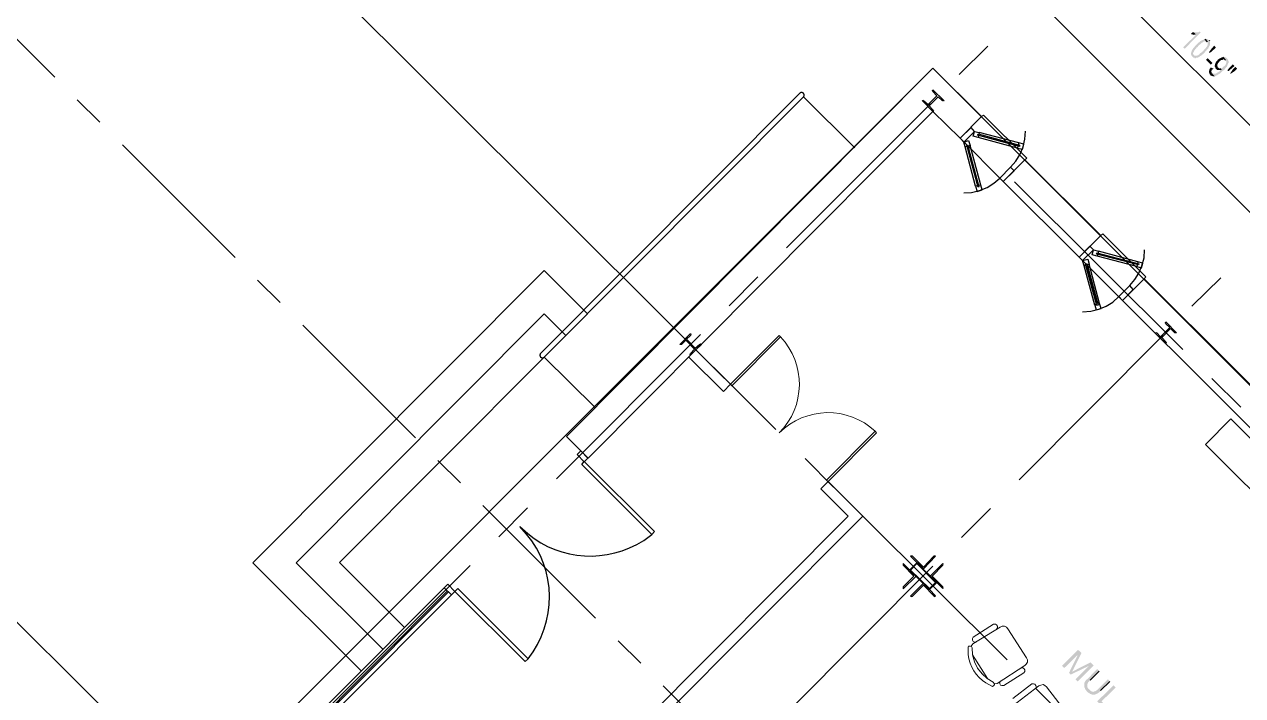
# Model space of a CAD drawing. Header units: inches. Extents: x 6322 to 85903, y -36042 to 7673.
# Drawn here: x 62995.2 to 63473, y 5430.8 to 5694 of the extents above; entities that cross this region are included whole.
import ezdxf

# ---------------------------------------------------------------- set-up
doc = ezdxf.new("R2010")
doc.units = ezdxf.units.IN
doc.header["$LTSCALE"] = 10
doc.linetypes.add('Amconstr', pattern=[9999, 9999, 0])
doc.linetypes.add('CENTER', pattern=[2, 1.25, -0.25, 0.25, -0.25])
doc.layers.add('A-DOOR', color=2, linetype='Continuous', lineweight=20)
for name, color, linetype in [('FOOTPATH', 1, 'Continuous'), ('FURN', 6, 'Continuous'), ('Plot Boundary', 1, 'Continuous'), ('RAMP LINE', 1, 'Continuous'), ('ROAD CL', 251, 'CENTER')]:
    doc.layers.add(name, color=color, linetype=linetype)

# ---------------------------------------------------------------- blocks, each defined once
blk = doc.blocks.new('pdf plan')
at = {"true_color": 0x000007}
for points in [[(654.1, 380.866), (654.034, 380.899), (654, 380.899), (653.967, 380.899), (653.934, 380.866), (653.868, 380.866), (653.835, 380.866), (653.57, 380.866), (653.736, 380.667), (652.743, 379.708), (652.876, 379.609)], [(653.57, 380.866), (653.537, 380.866), (653.471, 380.866), (653.339, 380.733), (653.405, 380.7), (653.471, 380.7), (653.504, 380.667), (653.736, 380.667)], [(654.397, 380.336), (654.265, 380.27), (654.265, 380.27), (654.241, 380.262), (654.22, 380.255), (654.201, 380.248), (654.183, 380.242), (654.167, 380.236), (654.153, 380.23), (654.14, 380.224), (654.128, 380.219), (654.117, 380.213), (654.106, 380.208), (654.097, 380.202), (654.087, 380.196), (654.078, 380.189), (654.069, 380.183), (654.059, 380.175), (654.049, 380.167), (654.039, 380.159), (654.028, 380.149), (654.016, 380.139), (654.002, 380.128), (653.988, 380.116), (653.972, 380.102), (653.954, 380.088), (653.934, 380.072), (653.934, 380.072), (653.901, 380.039), (653.868, 380.006), (653.868, 380.006), (653.855, 379.993), (653.841, 379.979), (653.827, 379.964), (653.811, 379.949), (653.795, 379.932), (653.779, 379.916), (653.762, 379.898), (653.744, 379.881), (653.727, 379.863), (653.709, 379.844), (653.691, 379.826), (653.674, 379.807), (653.656, 379.789), (653.639, 379.77), (653.622, 379.752), (653.606, 379.734), (653.59, 379.716), (653.575, 379.699), (653.561, 379.682), (653.547, 379.666), (653.535, 379.65), (653.523, 379.635), (653.513, 379.622), (653.504, 379.609), (653.504, 379.609), (653.471, 379.576), (653.405, 379.443), (653.405, 379.377), (653.372, 379.377), (653.372, 379.311), (653.339, 379.278), (653.339, 379.179), (653.372, 379.146), (653.372, 379.112), (653.405, 379.079), (653.405, 379.046), (653.438, 379.013), (653.471, 378.98), (653.504, 378.947), (653.537, 378.914), (653.57, 378.914), (653.637, 378.914), (653.637, 378.881), (653.703, 378.881), (653.736, 378.914), (653.769, 378.914), (653.57, 379.112), (653.537, 379.146), (653.537, 379.179), (653.504, 379.212), (653.504, 379.278), (653.537, 379.311), (653.537, 379.344), (653.57, 379.377), (653.57, 379.41), (653.57, 379.443), (653.603, 379.476), (653.603, 379.476), (653.612, 379.485), (653.62, 379.494), (653.628, 379.503), (653.637, 379.512), (653.645, 379.521), (653.653, 379.531), (653.661, 379.541), (653.67, 379.551), (653.678, 379.561), (653.686, 379.571), (653.694, 379.582), (653.703, 379.592), (653.711, 379.602), (653.719, 379.613), (653.728, 379.623), (653.736, 379.633), (653.744, 379.643), (653.752, 379.653), (653.761, 379.663), (653.769, 379.672), (653.777, 379.682), (653.785, 379.691), (653.794, 379.699), (653.802, 379.708), (653.802, 379.708), (653.868, 379.741), (653.901, 379.807), (653.934, 379.84), (653.967, 379.873), (653.967, 379.873), (653.976, 379.882), (653.985, 379.89), (653.994, 379.898), (654.003, 379.907), (654.013, 379.915), (654.023, 379.923), (654.033, 379.932), (654.043, 379.941), (654.054, 379.949), (654.065, 379.958), (654.076, 379.967), (654.087, 379.977), (654.099, 379.986), (654.11, 379.996), (654.122, 380.005), (654.134, 380.015), (654.146, 380.026), (654.158, 380.036), (654.17, 380.047), (654.183, 380.058), (654.195, 380.069), (654.207, 380.081), (654.22, 380.093), (654.232, 380.105), (654.232, 380.105), (654.265, 380.105), (654.265, 380.138), (654.331, 380.138), (654.364, 380.171), (654.53, 380.171), (654.563, 380.138), (654.596, 380.138)], [(654.728, 380.27), (654.695, 380.27), (654.695, 380.27), (654.683, 380.282), (654.672, 380.292), (654.661, 380.302), (654.65, 380.31), (654.64, 380.317), (654.631, 380.322), (654.621, 380.327), (654.612, 380.331), (654.603, 380.335), (654.594, 380.337), (654.584, 380.339), (654.575, 380.341), (654.566, 380.341), (654.556, 380.342), (654.546, 380.342), (654.536, 380.341), (654.525, 380.341), (654.514, 380.34), (654.502, 380.339), (654.489, 380.338), (654.476, 380.338), (654.462, 380.337), (654.447, 380.337), (654.43, 380.336), (654.43, 380.336), (654.397, 380.336), (654.596, 380.138), (654.596, 380.105), (654.596, 380.105), (654.611, 380.08), (654.622, 380.055), (654.629, 380.029), (654.634, 380.003), (654.635, 379.978), (654.634, 379.952), (654.63, 379.926), (654.624, 379.9), (654.616, 379.875), (654.605, 379.849), (654.593, 379.824), (654.579, 379.799), (654.564, 379.774), (654.548, 379.75), (654.531, 379.726), (654.513, 379.703), (654.494, 379.68), (654.475, 379.658), (654.456, 379.637), (654.437, 379.616), (654.418, 379.596), (654.399, 379.578), (654.381, 379.56), (654.364, 379.542), (654.364, 379.542), (654.331, 379.476), (654.265, 379.443), (654.232, 379.377), (654.232, 379.377), (654.22, 379.365), (654.208, 379.355), (654.196, 379.345), (654.185, 379.337), (654.174, 379.329), (654.163, 379.322), (654.152, 379.316), (654.141, 379.31), (654.131, 379.304), (654.12, 379.298), (654.11, 379.292), (654.1, 379.286), (654.089, 379.28), (654.079, 379.273), (654.069, 379.265), (654.058, 379.257), (654.047, 379.248), (654.037, 379.238), (654.026, 379.226), (654.015, 379.213), (654.003, 379.199), (653.992, 379.183), (653.98, 379.165), (653.967, 379.146), (653.967, 379.146), (653.934, 379.146), (653.901, 379.112), (653.901, 379.112), (653.882, 379.105), (653.866, 379.098), (653.852, 379.092), (653.84, 379.087), (653.831, 379.083), (653.823, 379.079), (653.817, 379.077), (653.812, 379.074), (653.808, 379.073), (653.804, 379.072), (653.801, 379.071), (653.798, 379.071), (653.795, 379.071), (653.791, 379.072), (653.787, 379.072), (653.781, 379.073), (653.774, 379.074), (653.766, 379.075), (653.756, 379.076), (653.744, 379.077), (653.73, 379.078), (653.713, 379.079), (653.693, 379.079), (653.67, 379.079), (653.67, 379.079), (653.637, 379.079), (653.603, 379.079), (653.57, 379.112), (653.769, 378.914), (653.802, 378.914), (653.868, 378.914), (653.901, 378.947), (653.967, 378.98), (654, 378.98), (654, 379.013), (654.034, 379.046), (654.067, 379.046), (654.067, 379.046), (654.08, 379.052), (654.097, 379.061), (654.115, 379.073), (654.136, 379.088), (654.158, 379.105), (654.181, 379.124), (654.206, 379.145), (654.232, 379.168), (654.259, 379.192), (654.285, 379.217), (654.313, 379.243), (654.34, 379.27), (654.366, 379.297), (654.392, 379.324), (654.417, 379.351), (654.442, 379.377), (654.464, 379.403), (654.485, 379.428), (654.504, 379.451), (654.521, 379.474), (654.536, 379.494), (654.548, 379.513), (654.557, 379.529), (654.563, 379.542), (654.563, 379.542), (654.629, 379.576), (654.629, 379.609), (654.662, 379.609), (654.662, 379.609), (654.666, 379.621), (654.67, 379.633), (654.674, 379.644), (654.679, 379.656), (654.683, 379.667), (654.687, 379.677), (654.691, 379.688), (654.695, 379.698), (654.699, 379.708), (654.703, 379.718), (654.708, 379.727), (654.712, 379.737), (654.716, 379.746), (654.72, 379.755), (654.724, 379.764), (654.728, 379.773), (654.732, 379.781), (654.736, 379.79), (654.741, 379.799), (654.745, 379.807), (654.749, 379.815), (654.753, 379.824), (654.757, 379.832), (654.761, 379.84), (654.761, 379.84), (654.794, 379.873), (654.794, 379.906), (654.794, 379.973), (654.794, 380.105), (654.794, 380.138), (654.761, 380.204)], [(654.728, 379.344), (654.927, 379.609), (655.125, 379.84), (655.257, 379.675), (655.059, 379.509), (654.794, 379.278)], [(655.787, 378.947), (655.721, 378.947), (655.721, 378.947), (655.705, 378.939), (655.689, 378.932), (655.675, 378.925), (655.662, 378.919), (655.649, 378.913), (655.637, 378.907), (655.625, 378.902), (655.614, 378.897), (655.603, 378.892), (655.593, 378.887), (655.582, 378.882), (655.572, 378.877), (655.561, 378.871), (655.551, 378.866), (655.54, 378.86), (655.529, 378.854), (655.518, 378.847), (655.507, 378.84), (655.494, 378.832), (655.482, 378.824), (655.468, 378.815), (655.454, 378.804), (655.439, 378.794), (655.423, 378.782), (655.423, 378.782), (655.39, 378.749), (655.39, 378.715), (655.39, 378.715), (655.377, 378.707), (655.365, 378.698), (655.353, 378.688), (655.341, 378.677), (655.329, 378.666), (655.317, 378.654), (655.305, 378.642), (655.294, 378.63), (655.283, 378.617), (655.273, 378.603), (655.263, 378.589), (655.253, 378.575), (655.244, 378.56), (655.236, 378.545), (655.228, 378.53), (655.221, 378.515), (655.214, 378.499), (655.208, 378.483), (655.203, 378.467), (655.199, 378.451), (655.196, 378.434), (655.193, 378.418), (655.192, 378.401), (655.191, 378.385), (655.191, 378.385), (655.191, 378.352), (655.423, 378.153), (655.39, 378.186), (655.39, 378.219), (655.39, 378.252), (655.357, 378.285), (655.357, 378.385), (655.39, 378.418), (655.39, 378.451), (655.423, 378.517), (655.456, 378.55), (655.522, 378.616), (655.522, 378.649), (655.588, 378.682), (655.621, 378.715), (655.688, 378.749), (655.754, 378.749), (655.787, 378.782), (655.919, 378.782), (655.919, 378.749), (655.985, 378.749), (655.985, 378.715)], [(654.497, 378.749), (654.629, 378.881), (654.993, 378.517), (654.861, 378.385)], [(654.993, 378.087), (654.861, 378.186), (654.861, 378.153), (654.827, 378.12), (654.794, 378.087), (654.761, 378.021), (654.761, 377.988), (654.761, 377.955), (654.728, 377.922), (654.728, 377.789), (654.761, 377.723), (654.761, 377.69), (654.794, 377.624), (654.827, 377.624), (654.827, 377.591), (654.861, 377.558), (654.861, 377.558), (654.869, 377.554), (654.878, 377.549), (654.887, 377.545), (654.896, 377.541), (654.906, 377.537), (654.915, 377.533), (654.925, 377.53), (654.935, 377.526), (654.945, 377.522), (654.956, 377.519), (654.966, 377.515), (654.976, 377.512), (654.987, 377.509), (654.997, 377.506), (655.007, 377.504), (655.017, 377.501), (655.027, 377.499), (655.037, 377.497), (655.047, 377.496), (655.057, 377.494), (655.066, 377.493), (655.075, 377.492), (655.084, 377.492), (655.092, 377.492), (655.092, 377.492), (655.158, 377.492), (654.96, 377.723), (654.927, 377.723), (654.927, 377.789), (654.894, 377.855), (654.894, 377.888), (654.927, 377.922), (654.927, 377.955), (654.927, 377.988), (654.96, 378.021)], [(655.555, 378.087), (655.522, 378.087), (655.489, 378.12), (655.456, 378.153), (655.423, 378.153), (655.191, 378.352), (655.158, 378.319), (655.158, 378.252), (655.191, 378.219), (655.191, 378.186), (655.224, 378.153), (655.224, 378.12), (655.224, 378.087), (655.257, 378.054), (655.291, 378.054), (655.291, 378.021), (655.291, 378.021), (655.31, 378.009), (655.327, 377.999), (655.341, 377.991), (655.354, 377.984), (655.365, 377.978), (655.374, 377.974), (655.383, 377.97), (655.39, 377.968), (655.396, 377.967), (655.403, 377.966), (655.409, 377.966), (655.415, 377.967), (655.421, 377.968), (655.428, 377.97), (655.436, 377.972), (655.445, 377.974), (655.455, 377.977), (655.467, 377.979), (655.481, 377.981), (655.497, 377.983), (655.516, 377.985), (655.537, 377.986), (655.561, 377.987), (655.588, 377.988), (655.588, 377.988), (655.621, 377.988), (655.654, 377.988)], [(656.68, 378.285), (656.548, 378.418), (656.349, 378.219), (656.118, 377.955), (656.217, 377.888), (656.448, 378.087)], [(656.878, 378.087), (656.746, 378.219), (656.548, 378.021), (656.349, 377.723), (656.382, 377.69), (656.68, 377.888)], [(644.904, 333.462), (644.639, 333.694), (643.415, 332.47), (643.58, 332.305), (644.639, 333.33)], [(644.904, 333.462), (644.639, 333.33), (643.944, 331.941), (644.209, 332.04), (644.209, 332.106), (644.242, 332.106), (644.275, 332.172), (644.275, 332.205), (644.308, 332.271)], [(645.83, 332.503), (645.598, 332.735), (644.473, 332.172), (644.407, 332.139), (644.341, 332.106), (644.209, 332.04), (643.944, 331.941), (644.077, 331.808), (645.466, 332.47)], [(645.83, 332.503), (645.466, 332.47), (644.44, 331.445), (644.606, 331.279)], [(646.26, 332.073), (646.094, 332.238), (645.4, 331.511), (645.4, 331.511), (645.379, 331.494), (645.359, 331.478), (645.339, 331.461), (645.32, 331.444), (645.302, 331.427), (645.283, 331.41), (645.266, 331.393), (645.249, 331.376), (645.233, 331.358), (645.217, 331.34), (645.203, 331.322), (645.189, 331.304), (645.176, 331.285), (645.164, 331.266), (645.153, 331.246), (645.142, 331.226), (645.133, 331.206), (645.125, 331.185), (645.118, 331.164), (645.113, 331.142), (645.108, 331.119), (645.105, 331.096), (645.103, 331.072), (645.102, 331.048), (645.102, 331.048), (645.466, 330.651), (645.466, 330.684), (645.4, 330.717), (645.4, 330.75), (645.367, 330.816), (645.334, 330.849), (645.334, 330.882), (645.334, 331.048), (645.334, 331.114), (645.367, 331.114), (645.4, 331.147), (645.4, 331.213), (645.433, 331.246), (645.466, 331.279), (645.532, 331.345), (645.565, 331.378)], [(647.054, 331.279), (646.921, 331.445), (646.194, 330.717), (646.161, 330.684), (646.161, 330.684), (646.148, 330.675), (646.136, 330.667), (646.125, 330.658), (646.113, 330.648), (646.102, 330.639), (646.091, 330.63), (646.08, 330.621), (646.069, 330.611), (646.058, 330.602), (646.047, 330.593), (646.035, 330.585), (646.024, 330.576), (646.013, 330.568), (646.001, 330.56), (645.989, 330.553), (645.977, 330.546), (645.964, 330.54), (645.951, 330.535), (645.938, 330.53), (645.924, 330.526), (645.91, 330.523), (645.895, 330.52), (645.879, 330.519), (645.863, 330.518), (645.863, 330.518), (645.83, 330.485), (645.797, 330.485), (645.797, 330.485), (645.784, 330.486), (645.772, 330.487), (645.76, 330.488), (645.747, 330.49), (645.735, 330.493), (645.723, 330.497), (645.711, 330.5), (645.699, 330.505), (645.687, 330.51), (645.675, 330.515), (645.663, 330.521), (645.652, 330.527), (645.641, 330.533), (645.63, 330.54), (645.619, 330.547), (645.608, 330.554), (645.598, 330.561), (645.587, 330.569), (645.577, 330.577), (645.568, 330.585), (645.558, 330.593), (645.549, 330.601), (645.54, 330.609), (645.532, 330.618), (645.532, 330.618), (645.102, 331.048), (645.102, 330.882), (645.102, 330.882), (645.106, 330.87), (645.11, 330.859), (645.114, 330.848), (645.119, 330.837), (645.123, 330.828), (645.127, 330.818), (645.131, 330.809), (645.135, 330.8), (645.139, 330.791), (645.143, 330.783), (645.147, 330.775), (645.152, 330.766), (645.156, 330.758), (645.16, 330.75), (645.164, 330.741), (645.168, 330.733), (645.172, 330.724), (645.176, 330.715), (645.181, 330.705), (645.185, 330.695), (645.189, 330.685), (645.193, 330.674), (645.197, 330.663), (645.201, 330.651), (645.201, 330.651), (645.234, 330.618), (645.267, 330.584), (645.267, 330.584), (645.272, 330.572), (645.277, 330.56), (645.283, 330.549), (645.289, 330.538), (645.296, 330.527), (645.304, 330.516), (645.312, 330.506), (645.32, 330.496), (645.329, 330.487), (645.338, 330.478), (645.348, 330.469), (645.358, 330.46), (645.369, 330.452), (645.38, 330.445), (645.391, 330.437), (645.402, 330.43), (645.414, 330.423), (645.426, 330.417), (645.438, 330.411), (645.45, 330.405), (645.462, 330.4), (645.474, 330.395), (645.487, 330.39), (645.499, 330.386), (645.499, 330.386), (645.532, 330.353), (645.565, 330.32), (645.598, 330.32), (645.598, 330.32), (645.627, 330.305), (645.657, 330.292), (645.686, 330.282), (645.716, 330.275), (645.746, 330.269), (645.777, 330.267), (645.807, 330.266), (645.837, 330.267), (645.867, 330.27), (645.898, 330.275), (645.928, 330.282), (645.958, 330.291), (645.988, 330.301), (646.017, 330.312), (646.047, 330.325), (646.076, 330.339), (646.105, 330.355), (646.133, 330.371), (646.161, 330.388), (646.189, 330.406), (646.216, 330.425), (646.242, 330.445), (646.268, 330.465), (646.293, 330.485), (646.293, 330.485), (646.326, 330.518), (646.359, 330.584)], [(647.517, 330.816), (647.351, 330.981), (646.094, 329.757), (646.888, 328.997), (647.021, 329.129), (646.425, 329.757)]]:
    blk.add_hatch(color=7, dxfattribs=at).paths.add_polyline_path(points)
h = blk.add_hatch(color=7, dxfattribs=at)
edge = h.paths.add_edge_path()
edge.add_line((656.118, 378.848), (656.084, 378.881))
edge.add_spline(control_points=[(656.084, 378.881), (656.018, 378.947), (655.919, 378.98), (655.82, 378.98)], knot_values=[0, 0, 0, 0, 1, 1, 1, 1], degree=3, periodic=0)
edge.add_line((655.82, 378.98), (655.787, 378.947))
edge.add_line((655.787, 378.947), (655.985, 378.715))
edge.add_line((655.985, 378.715), (656.018, 378.715))
edge.add_line((656.018, 378.715), (656.051, 378.682))
edge.add_line((656.051, 378.682), (656.051, 378.517))
edge.add_line((656.051, 378.517), (656.018, 378.451))
edge.add_line((656.018, 378.451), (656.018, 378.418))
edge.add_line((656.018, 378.418), (655.985, 378.385))
edge.add_line((655.985, 378.385), (655.952, 378.319))
edge.add_line((655.952, 378.319), (655.919, 378.285))
edge.add_line((655.919, 378.285), (655.886, 378.252))
edge.add_line((655.886, 378.252), (655.853, 378.252))
edge.add_line((655.853, 378.252), (655.82, 378.219))
edge.add_line((655.82, 378.219), (655.787, 378.186))
edge.add_line((655.787, 378.186), (655.754, 378.153))
edge.add_line((655.754, 378.153), (655.688, 378.12))
edge.add_line((655.688, 378.12), (655.621, 378.087))
edge.add_line((655.621, 378.087), (655.555, 378.087))
edge.add_line((655.555, 378.087), (655.654, 377.988))
edge.add_line((655.654, 377.988), (655.621, 377.988))
edge.add_line((655.621, 377.988), (655.621, 377.955))
edge.add_line((655.621, 377.955), (655.588, 377.922))
edge.add_spline(control_points=[(655.588, 377.922), (655.489, 377.855), (655.423, 377.789), (655.324, 377.756)], knot_values=[0, 0, 0, 0, 1, 1, 1, 1], degree=3, periodic=0)
edge.add_line((655.324, 377.756), (655.291, 377.723))
edge.add_line((655.291, 377.723), (655.224, 377.69))
edge.add_line((655.224, 377.69), (655.059, 377.69))
edge.add_line((655.059, 377.69), (655.026, 377.69))
edge.add_line((655.026, 377.69), (654.993, 377.723))
edge.add_line((654.993, 377.723), (654.96, 377.723))
edge.add_line((654.96, 377.723), (655.158, 377.492))
edge.add_line((655.158, 377.492), (655.191, 377.492))
edge.add_line((655.191, 377.492), (655.224, 377.525))
edge.add_line((655.224, 377.525), (655.291, 377.558))
edge.add_line((655.291, 377.558), (655.324, 377.558))
edge.add_line((655.324, 377.558), (655.357, 377.558))
edge.add_line((655.357, 377.558), (655.39, 377.624))
edge.add_line((655.39, 377.624), (655.489, 377.657))
edge.add_line((655.489, 377.657), (655.522, 377.69))
edge.add_line((655.522, 377.69), (655.555, 377.69))
edge.add_line((655.555, 377.69), (655.588, 377.723))
edge.add_line((655.588, 377.723), (655.621, 377.756))
edge.add_line((655.621, 377.756), (655.654, 377.789))
edge.add_line((655.654, 377.789), (655.787, 377.922))
edge.add_line((655.787, 377.922), (655.82, 377.955))
edge.add_line((655.82, 377.955), (655.853, 377.955))
edge.add_line((655.853, 377.955), (655.886, 377.988))
edge.add_line((655.886, 377.988), (655.919, 378.021))
edge.add_line((655.919, 378.021), (655.985, 378.12))
edge.add_spline(control_points=[(655.985, 378.12), (656.051, 378.186), (656.118, 378.252), (656.151, 378.385)], knot_values=[0, 0, 0, 0, 1, 1, 1, 1], degree=3, periodic=0)
edge.add_line((656.151, 378.385), (656.151, 378.418))
edge.add_line((656.151, 378.418), (656.217, 378.517))
edge.add_line((656.217, 378.517), (656.217, 378.682))
edge.add_line((656.217, 378.682), (656.184, 378.682))
edge.add_line((656.184, 378.682), (656.184, 378.749))
edge.add_line((656.184, 378.749), (656.151, 378.782))
edge.add_line((656.151, 378.782), (656.118, 378.848))
at = {"color": 7, "linetype": 'Continuous', "lineweight": -2, "true_color": 0x000007}
for p, q in [((654.397, 380.336), (654.596, 380.138)), ((654.728, 380.27), (654.761, 380.204)), ((655.787, 378.947), (655.985, 378.715)), ((654.993, 378.087), (654.96, 378.021)), ((655.555, 378.087), (655.654, 377.988)), ((602.512, 342.609), (601.983, 343.188)), ((601.999, 343.188), (602.594, 342.659)), ((611.46, 342.096), (612.088, 342.559)), ((646.26, 332.073), (645.565, 331.378)), ((647.054, 331.279), (646.359, 330.584))]:
    blk.add_line(p, q, dxfattribs=at)
at = {"color": 7, "linetype": 'Continuous', "lineweight": 5, "true_color": 0x000007}
for p, q in [((636.237, 333.925), (636.237, 333.363)), ((637.593, 331.18), (638.089, 330.915))]:
    blk.add_line(p, q, dxfattribs=at)
for points in [[(560.219, 411.961), (613.809, 358.338), (613.809, 358.338)], [(636.6, 334.157), (638.685, 335.447), (638.685, 335.447)], [(638.188, 335.679), (636.634, 334.686), (636.634, 334.686)], [(638.42, 335.282), (638.486, 335.381), (638.486, 335.513), (638.42, 335.613), (638.321, 335.679), (638.188, 335.679)], [(639.28, 335.315), (639.181, 335.447), (639.015, 335.513), (638.85, 335.513), (638.685, 335.447)], [(639.28, 335.315), (640.702, 333.098), (640.702, 333.098)], [(636.634, 334.686), (636.567, 334.587), (636.567, 334.455), (636.634, 334.356), (636.733, 334.289), (636.865, 334.289)], [(636.534, 333.859), (636.501, 333.959), (636.402, 333.992), (636.27, 333.992), (636.237, 333.925)], [(636.6, 334.157), (636.468, 333.992), (636.468, 333.992)], [(636.534, 333.859), (636.567, 333.33), (636.733, 332.801), (636.964, 332.305), (637.295, 331.875), (637.692, 331.511), (638.155, 331.246)], [(637.725, 331.511), (636.567, 333.33), (636.567, 333.33)], [(640.57, 332.503), (638.453, 331.147), (638.453, 331.147)], [(640.57, 332.503), (640.669, 332.602), (640.769, 332.768), (640.769, 332.933), (640.702, 333.098)], [(640.504, 331.941), (638.949, 330.981), (638.949, 330.981)], [(640.504, 331.941), (640.57, 332.04), (640.57, 332.172), (640.504, 332.271), (640.405, 332.338), (640.272, 332.338)], [(638.089, 330.915), (638.188, 330.981), (638.254, 331.048), (638.221, 331.147), (638.155, 331.246)], [(638.254, 331.114), (638.453, 331.147), (638.453, 331.147)], [(638.718, 331.345), (638.651, 331.213), (638.651, 331.114), (638.718, 331.014), (638.817, 330.981), (638.949, 330.981)], [(641.099, 331.114), (639.644, 329.989), (639.644, 329.989)], [(641.629, 330.948), (639.644, 329.427), (639.644, 329.427)], [(641.397, 330.75), (641.43, 330.882), (641.397, 330.981), (641.331, 331.081), (641.232, 331.114), (641.099, 331.114)], [(641.794, 326.648), (643.746, 328.17), (643.878, 328.269), (643.944, 328.467), (643.911, 328.633), (643.845, 328.765), (642.224, 330.882), (642.092, 330.981), (641.959, 331.048), (641.794, 331.014), (641.629, 330.948)]]:
    blk.add_lwpolyline(points, dxfattribs=at)
at = {"color": 7, "linetype": 'Continuous', "lineweight": -2, "true_color": 0x000007}
for points in [[(643.547, 388.077), (663.759, 367.832), (663.759, 367.832)], [(637.824, 379.84), (635.641, 377.657), (635.641, 377.657)], [(633.425, 375.441), (622.409, 364.458), (622.409, 364.458)], [(638.982, 369.486), (635.707, 372.794), (635.707, 372.794)], [(636.237, 372.166), (636.071, 372.133), (635.972, 372.496), (636.336, 372.629), (636.468, 372.232), (636.303, 372.199)], [(637.097, 372.993), (637.064, 372.86), (636.7, 372.96), (636.799, 373.323), (637.163, 373.224), (637.13, 373.092)], [(640.074, 372.033), (637.064, 372.86), (637.064, 372.86)], [(640.173, 372.43), (637.163, 373.224), (637.163, 373.224)], [(639.545, 370.578), (639.942, 371.041), (640.272, 371.57), (640.504, 372.133), (640.636, 372.728), (640.702, 373.323)], [(640.107, 372.199), (640.074, 372.033), (640.471, 371.967), (640.57, 372.331), (640.173, 372.43), (640.14, 372.265)], [(636.865, 369.122), (636.071, 372.133), (636.071, 372.133)], [(637.262, 369.222), (636.468, 372.232), (636.468, 372.232)], [(635.972, 368.626), (636.567, 368.659), (637.163, 368.792), (637.758, 369.023), (638.254, 369.354), (638.718, 369.751)], [(637.031, 369.155), (636.865, 369.122), (636.997, 368.725), (637.361, 368.858), (637.262, 369.222), (637.097, 369.189)], [(652.677, 356.618), (639.842, 369.453), (639.842, 369.453)], [(646.194, 363.929), (646.161, 363.763), (645.764, 363.863), (645.863, 364.26), (646.26, 364.16), (646.227, 363.995)], [(649.27, 363.333), (646.26, 364.16), (646.26, 364.16)], [(648.642, 361.514), (649.038, 361.977), (649.336, 362.473), (649.568, 363.036), (649.733, 363.631), (649.766, 364.26)], [(648.079, 360.389), (644.771, 363.697), (644.771, 363.697)], [(645.3, 363.102), (645.168, 363.036), (645.036, 363.433), (645.433, 363.532), (645.532, 363.168), (645.4, 363.102)], [(646.326, 360.158), (645.532, 363.168), (645.532, 363.168)], [(649.171, 362.97), (646.161, 363.763), (646.161, 363.763)], [(649.204, 363.102), (649.171, 362.97), (649.535, 362.87), (649.634, 363.234), (649.27, 363.333), (649.237, 363.201)], [(620.226, 362.242), (618.01, 360.025), (618.01, 360.025)], [(645.962, 360.025), (645.168, 363.036), (645.168, 363.036)], [(655.588, 362.109), (653.372, 359.926), (653.372, 359.926)], [(645.036, 359.529), (645.664, 359.562), (646.26, 359.728), (646.822, 359.959), (647.351, 360.257), (647.815, 360.687)], [(646.094, 360.092), (645.962, 360.025), (646.061, 359.662), (646.458, 359.761), (646.326, 360.158), (646.194, 360.092)], [(615.826, 357.842), (604.811, 346.827), (604.811, 346.827)], [(621.582, 350.565), (613.809, 358.338), (613.809, 358.338)], [(651.156, 357.71), (640.173, 346.694), (640.173, 346.694)], [(657.11, 352.219), (654.894, 354.402), (654.894, 354.402)], [(625.982, 346.165), (623.799, 348.348), (623.799, 348.348)], [(602.594, 344.627), (600.395, 342.41), (600.395, 342.41)], [(637.957, 344.511), (635.74, 342.295), (635.74, 342.295)], [(639.214, 332.933), (628.198, 343.949), (628.198, 343.949)], [(598.195, 340.211), (587.179, 329.212), (587.179, 329.212)], [(633.557, 340.111), (622.542, 329.096), (622.542, 329.096)], [(631.275, 340.31), (631.275, 340.244), (631.275, 340.178)], [(631.275, 340.31), (632.267, 339.351), (631.275, 338.391)], [(631.275, 338.524), (632.102, 339.351), (631.275, 340.178)], [(634.318, 338.391), (633.359, 339.351), (634.318, 340.31)], [(634.318, 340.178), (633.491, 339.351), (634.318, 338.524)], [(634.318, 340.178), (634.351, 340.244), (634.318, 340.31)], [(596.194, 338.524), (579.687, 322.017), (579.687, 322.017)], [(596.442, 338.275), (579.935, 321.752), (579.935, 321.752)], [(596.524, 338.209), (580.001, 321.686), (580.001, 321.686)], [(596.756, 337.978), (580.233, 321.454), (580.233, 321.454)], [(631.275, 338.524), (631.275, 338.457), (631.275, 338.391)], [(634.318, 338.391), (634.351, 338.457), (634.318, 338.524)], [(643.613, 328.533), (641.397, 330.75), (641.397, 330.75)]]:
    blk.add_lwpolyline(points, dxfattribs=at)
for points in [[(607.226, 348.414), (633.623, 374.845), (635.707, 372.794), (637.328, 374.448), (633.623, 378.153), (605.572, 350.068)], [(633.623, 374.977), (633.656, 374.911), (633.623, 374.845), (632.829, 375.672), (632.862, 375.705), (632.929, 375.672), (633.259, 375.374), (633.921, 376.036), (633.623, 376.367), (633.59, 376.433), (633.623, 376.499), (634.45, 375.672), (634.417, 375.639), (634.318, 375.672), (634.02, 375.97), (633.326, 375.275)], [(635.972, 372.496), (636.799, 373.323), (636.534, 373.621), (635.707, 372.794)], [(640.239, 372.265), (640.239, 372.166), (637.031, 373.026), (637.064, 373.125)], [(636.27, 372.298), (637.13, 369.089), (637.064, 369.056), (636.204, 372.265)], [(636.369, 371.868), (636.336, 372.066), (636.27, 372.033), (636.303, 371.868)], [(636.468, 371.603), (636.402, 371.802), (636.336, 371.769), (636.402, 371.57)], [(636.534, 371.339), (636.468, 371.504), (636.402, 371.504), (636.468, 371.306)], [(636.6, 371.041), (636.567, 371.206), (636.468, 371.206), (636.534, 371.041)], [(636.7, 370.743), (636.634, 370.942), (636.567, 370.909), (636.6, 370.743)], [(636.766, 370.479), (636.7, 370.677), (636.634, 370.644), (636.7, 370.446)], [(638.982, 369.486), (639.809, 370.313), (639.545, 370.578), (638.718, 369.751)], [(638.982, 369.486), (640.636, 371.14), (646.425, 365.351), (644.771, 363.697)], [(636.832, 370.214), (636.799, 370.379), (636.7, 370.379), (636.766, 370.181)], [(636.898, 369.916), (636.865, 370.082), (636.799, 370.082), (636.832, 369.883)], [(636.997, 369.619), (636.931, 369.817), (636.865, 369.784), (636.931, 369.619)], [(637.064, 369.354), (636.997, 369.552), (636.931, 369.519), (636.997, 369.321)], [(645.036, 363.433), (645.863, 364.26), (645.598, 364.524), (644.771, 363.697)], [(645.367, 363.201), (646.227, 360.025), (646.127, 359.992), (645.267, 363.168)], [(649.336, 363.168), (649.303, 363.102), (646.094, 363.929), (646.127, 364.028)], [(645.466, 362.804), (645.4, 362.97), (645.334, 362.97), (645.4, 362.804)], [(645.532, 362.506), (645.499, 362.705), (645.4, 362.672), (645.466, 362.506)], [(645.631, 362.242), (645.565, 362.44), (645.499, 362.407), (645.532, 362.209)], [(645.697, 361.977), (645.631, 362.143), (645.565, 362.143), (645.631, 361.944)], [(645.764, 361.679), (645.697, 361.845), (645.631, 361.845), (645.697, 361.646)], [(645.83, 361.382), (645.797, 361.58), (645.731, 361.58), (645.764, 361.382)], [(645.929, 361.117), (645.863, 361.316), (645.797, 361.282), (645.863, 361.084)], [(648.079, 360.389), (648.906, 361.216), (648.642, 361.514), (647.815, 360.687)], [(648.079, 360.389), (649.733, 362.043), (691.844, 319.933), (690.19, 318.279)], [(645.995, 360.819), (645.929, 361.018), (645.863, 360.985), (645.929, 360.786)], [(646.061, 360.555), (646.028, 360.753), (645.929, 360.72), (645.995, 360.522)], [(646.161, 360.257), (646.094, 360.455), (646.028, 360.455), (646.061, 360.257)], [(651.387, 357.214), (651.42, 357.147), (651.387, 357.081), (650.56, 357.908), (650.626, 357.941), (650.692, 357.908), (650.99, 357.611), (651.685, 358.305), (651.387, 358.603), (651.354, 358.669), (651.387, 358.735), (652.214, 357.908), (652.148, 357.908), (652.082, 357.908), (651.751, 358.239), (651.089, 357.544)], [(615.76, 357.081), (615.826, 357.114), (615.893, 357.081), (615.066, 356.287), (615.032, 356.32), (615.066, 356.387), (615.363, 356.717), (614.702, 357.412), (614.371, 357.081), (614.305, 357.081), (614.239, 357.081), (615.066, 357.908), (615.099, 357.875), (615.066, 357.776), (614.768, 357.478), (615.429, 356.784)], [(656.349, 351.325), (654.397, 349.374), (679.174, 324.63), (681.093, 326.549)], [(606.928, 348.133), (606.382, 348.679), (606.663, 348.96), (607.209, 348.414)], [(612.088, 342.559), (606.729, 347.918), (606.928, 348.15), (612.287, 342.791)], [(632.002, 340.872), (631.936, 340.872), (631.837, 340.872), (632.829, 339.913), (633.756, 340.872), (633.689, 340.872), (633.623, 340.872), (632.829, 340.045)], [(633.293, 338.325), (631.771, 339.814), (632.333, 340.376), (633.855, 338.854)], [(633.293, 338.391), (631.837, 339.814), (632.333, 340.31), (633.756, 338.854)], [(596.756, 337.978), (596.194, 338.524), (596.475, 338.805), (597.021, 338.242)], [(602.611, 333.082), (597.236, 338.457), (597.021, 338.242), (602.379, 332.867)], [(633.623, 337.829), (633.689, 337.796), (633.756, 337.829), (632.829, 338.821), (631.837, 337.829), (631.936, 337.796), (632.002, 337.829), (632.829, 338.656)]]:
    blk.add_lwpolyline(points, close=True, dxfattribs=at)
at = {"color": 253, "linetype": 'Continuous', "lineweight": 9, "true_color": 0xb3b3b3}
for points in [[(640.636, 371.14), (640.802, 371.273), (637.494, 374.547), (637.328, 374.448)], [(649.733, 362.043), (649.865, 362.176), (646.591, 365.484), (646.425, 365.351)]]:
    blk.add_lwpolyline(points, dxfattribs=at)
at = {"color": 7, "linetype": 'Continuous', "lineweight": 9, "true_color": 0x000007}
blk.add_lwpolyline([(538.932, 360.555), (577.487, 322.017), (577.487, 322.017)], dxfattribs=at)
at = {"color": 7, "linetype": 'Continuous', "lineweight": -2, "true_color": 0x000007}
for points in [[(602.594, 342.659), (605.142, 340.541), (608.648, 340.376), (611.46, 342.096)], [(602.611, 333.082), (604.827, 335.861), (604.794, 339.896), (602.512, 342.609)]]:
    blk.add_open_spline(points, degree=3, dxfattribs=at)
at = {"color": 7, "linetype": 'Continuous', "lineweight": 5, "true_color": 0x000007}
blk.add_open_spline([(636.237, 333.363), (636.336, 332.437), (636.832, 331.676), (637.593, 331.18)], degree=3, dxfattribs=at)
at = {"layer": 'A-DOOR'}
for points in [[(618.225, 353.922), (618.116, 354.031), (621.836, 357.751), (621.945, 357.642)], [(625.447, 346.7), (625.556, 346.591), (629.277, 350.311), (629.167, 350.42)]]:
    blk.add_lwpolyline(points, close=True, dxfattribs=at)
for centre, start, end in [((618.112, 354.033), 315.01844, 43.27137), ((625.558, 346.586), 46.72863, 134.98156)]:
    blk.add_arc(centre, 5.265, start, end, dxfattribs=at)
at = {"layer": 'FURN', "linetype": 'Amconstr', "lineweight": 25}
for p, q in [((618.116, 354.031), (615.474, 356.673)), ((614.923, 356.121), (617.565, 353.48)), ((618.116, 354.031), (617.565, 353.48)), ((625.556, 346.591), (625.005, 346.039)), ((628.198, 343.949), (625.556, 346.591)), ((625.005, 346.039), (627.096, 343.949)), ((590.619, 306.37), (628.198, 343.949)), ((627.096, 343.949), (591.322, 308.175))]:
    blk.add_line(p, q, dxfattribs=at)
at = {"layer": 'Plot Boundary', "color": 5, "lineweight": -3}
blk.add_lwpolyline([(565.714, 310.479), (633.625, 378.151), (726.055, 285.395), (658.145, 217.723)], close=True, dxfattribs=at)
at = {"layer": 'RAMP LINE', "linetype": 'Amconstr', "lineweight": 25}
for p, q in [((603.61, 356.412), (623.451, 376.253)), ((603.885, 356.136), (623.727, 375.977)), ((623.727, 375.977), (627.636, 372.068)), ((581.594, 340.458), (603.883, 362.748)), ((603.883, 362.748), (607.192, 359.443)), ((584.901, 340.458), (603.884, 359.442)), ((603.884, 359.442), (605.539, 357.789)), ((588.207, 340.458), (603.885, 356.136)), ((603.885, 356.136), (607.763, 352.263)), ((581.594, 340.458), (589.861, 332.191)), ((584.901, 340.458), (591.514, 333.844)), ((588.207, 340.458), (593.168, 335.498))]:
    blk.add_line(p, q, dxfattribs=at)
for centre, start, end in [((623.589, 376.115), 315, 135), ((603.747, 356.274), 135, 315)]:
    blk.add_arc(centre, 0.195, start, end, dxfattribs=at)

msp = doc.modelspace()

# ---------------------------------------------------------------- linework, layer by layer
at = {"layer": 'FOOTPATH'}
msp.add_lwpolyline([(60943.3098, 6037.65715), (63058.56644, 6037.65715), (63894.59773, 5201.62585), (63478.81895, 4785.84707), (62815.00886, 5449.65715), (61309.3098, 5449.65715), (61309.3098, 5350.45736), (60943.3098, 5350.45736)], close=True, dxfattribs=at)
at = {"layer": 'ROAD CL', "ltscale": 5}
msp.add_lwpolyline([(63714.24786, 4966.19694), (62936.78765, 5743.65715), (60915.76724, 5743.65715)], dxfattribs=at)

# ---------------------------------------------------------------- block references
at = {"linetype": 'Amconstr', "lineweight": 25, "xscale": 5.131858713091743, "yscale": 5.131858713091743, "zscale": 5.131858713091743, "rotation": 0.100856521769071}
msp.add_blockref('pdf plan', (60103.28593, 3730.46186), dxfattribs=at)

doc.saveas('drawing.dxf')
